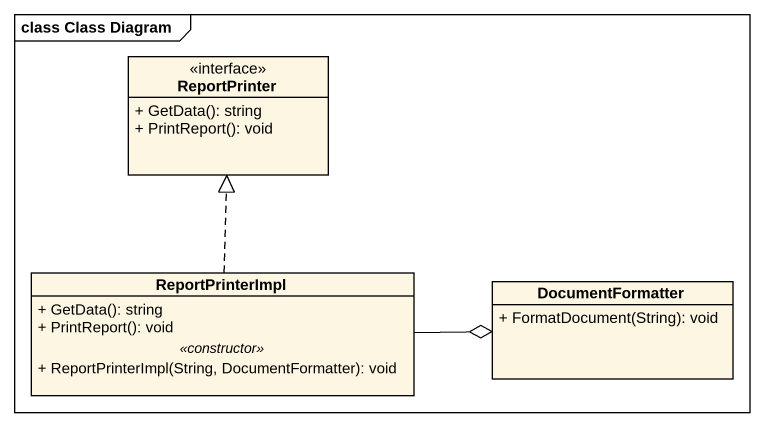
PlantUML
@startuml
mainframe class Class Diagram
hide circle
hide empty members
skinparam classAttributeIconSize 0
class ReportPrinter <<interface>> {
  + GetData(): string
  + PrintReport(): void
}
class ReportPrinterImpl {
  + GetData(): string
  + PrintReport(): void
  .. <<constructor>> ..
  + ReportPrinterImpl(String, DocumentFormatter): void
}
class DocumentFormatter {
  + FormatDocument(String): void
}
ReportPrinterImpl .up.|> ReportPrinter
ReportPrinterImpl -right-o DocumentFormatter
@enduml
